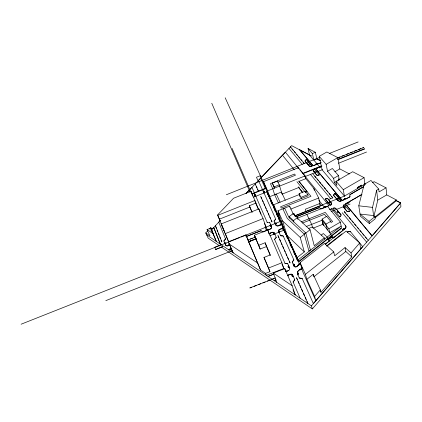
<?xml version="1.0" encoding="UTF-8"?>
<svg xmlns="http://www.w3.org/2000/svg" width="422" height="422" viewBox="0 0 422 422"><rect width="100%" height="100%" fill="white"/><g stroke="black" fill="none" stroke-linecap="round" stroke-linejoin="round"><path stroke-width="0.63" d="M332.958 208.521L333.232 208.262A2.358 1.899 -10.3 0 1 335.986 208.7M329.097 205.741L305.037 176.232L305.502 176.802L304.911 176.607M312.006 166.184L306.356 159.447L305.159 160.819A0.67 0.512 -14 0 0 305.132 161.278L308.867 165.74A2.669 2.047 -13.5 0 0 311.89 166.379L306.335 159.352M347.311 232.179L347.892 231.725A1.957 1.609 -7.7 0 1 350.619 231.842L362.73 246.696M369.329 223.539L369.034 221.418L360.061 214.065L373.618 215.563L374.958 216.639L375.227 218.781L369.329 223.539L360.388 216.196L358.779 205.809L364.144 184.403L370.97 180.447L378.745 189.056L379.067 191.91L386.051 187.853L386.752 194.906L396.311 199.933L396.379 200.735L375.042 217.81M373.945 216.275L377.764 200.118L376.614 190.285L378.745 189.056M373.591 215.684L372.521 207.387L376.614 190.285M345.412 204.185L346.879 203.077L348.182 203.23L348.973 202.771L349.247 201.705L361.886 194.384M349.532 211.311L347.549 211.411A0.723 0.58 -8.7 0 1 346.963 211.243L344.895 208.763L345.175 207.693L344.663 207.081L343.413 206.938A2.363 1.894 -9.1 0 1 344.141 204.675L349.696 211.053M332.969 208.442L333.211 208.173A2.363 1.899 -10.3 0 1 335.97 208.61L337.948 211.074L337.421 210.372L337.152 211.533L337.948 211.074L341.013 214.793A0.723 0.58 -9.4 0 1 341.002 215.31M302.247 278.673A0.738 0.638 -13.2 0 0 301.719 278.372L299.784 278.209A0.738 0.638 -13.5 0 1 299.256 277.913L297.61 274.205A3.819 3.302 -33.3 0 1 297.415 273.372A4.046 3.803 -35.4 0 1 297.404 272.76A3.893 3.344 -13.3 0 1 298.623 270.518L299.731 269.642L300.875 269.832L301.656 269.215L301.93 268.271M293.796 259.704A0.738 0.628 -14.7 0 1 293.696 260.189L292.43 261.608A0.733 0.622 -14.7 0 0 292.282 262.152L294.05 266.145A1.931 1.646 -14.3 0 0 296.835 266.509L297.937 265.638L298.359 264.23L299.135 263.623L300.438 263.671M283.515 229.241L283.959 228.951M325.209 199.11L330.447 205.277A1.867 1.493 -10.9 0 0 331.36 203.093L329.84 202.581L330.732 202.328L331.344 203.003A1.867 1.493 -10.9 0 1 330.442 205.182L325.188 199.015L327.266 198.572M349.938 196.473A0.712 0.564 -9 0 1 349.78 196.874L346.557 198.535L345.212 198.335C344.389 198.915 343.534 200.566 342.305 200.476L315.624 168.805L318.858 167.328L319.312 167.798L320.156 167.46L320.514 166.563L321.664 166.11M341.134 200.861L341.008 200.993A2.817 2.237 -9.9 0 1 337.79 200.265L338.138 199.295L337.632 198.688L336.25 198.424L333.675 195.349A0.707 0.559 -10.6 0 1 333.691 194.853L334.92 193.387L341.14 200.877L334.894 193.376M324.328 206.791L323.954 207.756L324.845 207.497L324.328 206.791L325.198 206.448L326.575 206.717L329.06 205.683M315.324 172.123L314.96 173.025L314.485 172.461L315.303 172.034L314.833 171.469L314.01 171.896L313.52 171.237L315.303 172.034L314.939 172.936L316.727 175.072A0.686 0.533 -12.7 0 0 317.27 175.225L319.259 174.924M321.063 162.713L313.082 165.704L315.64 164.78L316.004 163.894L316.838 163.557L318.146 163.778L321.042 162.618M304.315 175.346L303.508 174.302M311.969 166.184L311.869 166.284A2.669 2.047 -13.5 0 1 308.857 165.661L309.21 164.759L308.751 164.205L307.453 163.984L305.111 161.183A0.67 0.512 -14 0 1 305.138 160.724L306.309 159.337M298.096 167.93L298.006 168.151M297.927 274.891L298.486 273.772L298.148 273.008L297.426 272.844M294.276 264.293L293.411 264.726L293.053 263.898L294.276 264.293L294.609 265.048L294.087 266.208A1.931 1.646 -14.3 0 0 296.861 266.588L300.464 263.755M293.221 282.276A0.728 0.633 -14.5 0 1 293.343 281.643L294.582 280.24A0.738 0.638 -14.5 0 0 294.73 279.68L293.417 276.647L292.182 276.231L291.845 275.466L292.309 274.548A1.936 1.667 -15 0 0 290.283 274.284L287.841 275.334L288.142 276.014L288.711 274.901M288.368 267.49L289.286 267.226L289.587 267.896L288.368 267.49L288.036 266.741L288.601 265.638L289.613 267.981M275.445 219.408L274.268 220.685A0.691 0.564 -17.1 0 0 274.121 221.186L275.761 224.91A2.295 1.873 -16.7 0 0 278.531 225.738L279.691 225.279L280.234 224.251L281.089 223.913L282.455 224.182M283.262 228.75L283.811 227.716L282.977 228.144L283.262 228.75L282.408 229.088L281.237 228.735L279.739 229.325A1.846 1.519 -16.4 0 0 278.541 230.76A1.91 1.73 -35.9 0 0 278.668 231.483L279.29 232.875M283.32 236.251A0.696 0.575 -16.2 0 0 282.798 235.935L280.973 235.819A0.702 0.58 -16.4 0 1 280.482 235.555L279.264 232.786L279.812 231.752L279.501 231.056L278.541 230.76M274.701 239.675A0.696 0.575 -17.1 0 1 274.822 239.084L276.02 237.776A0.702 0.58 -17.1 0 0 276.167 237.259L274.965 234.484L273.804 234.126L273.498 233.429L273.952 232.575A1.846 1.519 -17.4 0 0 272.037 232.374L269.711 233.387L269.985 233.999L270.539 232.965M276.278 223.802L275.73 224.826L275.455 224.23L276.278 223.802L275.972 223.122L274.822 222.774L275.155 223.544L275.972 223.122M271.51 226.588A2.289 1.873 -17.8 0 1 270.196 229.04L269.036 229.499L267.886 229.146L267.036 229.478L266.482 230.507L270.222 229.125A2.289 1.873 -17.8 0 0 271.541 226.677M270.328 226.16L271.204 225.912L271.478 226.514L270.328 226.16L270.027 225.475L270.576 224.457L271.504 226.598M229.637 244.291L228.793 244.628L229.093 245.409L228.212 245.662A2.284 1.878 -23.3 0 1 225.406 244.76L225.965 243.726L225.691 243.035L224.578 242.687L225.443 244.844A2.284 1.878 -23.3 0 0 228.249 245.746L229.943 245.077M231.604 249.186L231.362 248.574L229.642 249.18L230.755 249.534L231.815 248.795M264.525 191.947C262.964 194.516 265.681 190.871 263.739 192.363L264.024 192.996M228.793 244.628L228.249 245.746M254.935 194.331L255.832 196.272L254.735 195.961L254.429 195.233L255.278 194.996L251.923 187.262L246.089 193.387M254.962 194.415L254.429 195.233M340.127 216.75L340.987 215.22A0.723 0.58 -9.4 0 0 340.997 214.703L338.455 211.691C335.606 212.567 341.493 212.292 337.642 212.06M334.572 193.561L333.712 194.943A0.707 0.559 -10.6 0 0 333.697 195.439L337.79 200.339M325.23 198.962L327.282 198.662A0.702 0.559 -11.3 0 1 327.847 198.825L331.238 202.94L329.84 202.581M341.092 200.919L341.023 201.083A2.812 2.237 -9.9 0 1 337.806 200.355M313.356 303.545L362.72 246.606M345.465 203.9L372.093 235.893L400.626 202.882L395.963 200.429M400.626 202.882L400.9 206.58L312.354 308.92L311.431 305.876L400.631 202.977L395.968 200.519M320.451 291.096L320.994 292.288L351.763 256.84L351.035 252.952L359.734 242.961L346.14 231.061L326.981 246.137M314.59 296.455L320.335 289.856L313.182 274.311L306.863 279.311L314.59 296.455L315.846 300.781L302.949 272.121L300.084 262.595L324.492 243.425L333.76 251.913L334.635 255.822L345.048 247.582L351.035 252.952M340.085 216.686L339.742 216.739M340.085 216.797L339.757 216.829L332.969 208.568M334.588 193.54L334.899 193.461M274.796 239L275.993 237.691A0.702 0.58 -17.1 0 0 276.141 237.175M219.577 245.868L208.183 238.124L205.73 232.949L207.84 230.734M209.528 228.967L210.794 227.637L216.344 241.479L210.567 228.165L207.049 229.563L209.977 235.814L205.73 232.949M211.053 230.206L213.701 227.421L220.157 243.673L213.701 227.421M225.475 238.857L218.738 222.136L220.084 220.722M211.09 230.291L220.59 220.31M246.042 193.561L291.655 145.627L311.272 155.95M224.805 232.385L217.578 214.962L233.545 198.256L251.032 191.261L258.443 208.932M300.269 263.808L299.52 264.499L299.135 263.623M302.073 267.801L301.319 268.498L301.656 269.215M369.034 221.418L374.958 216.639M374.942 217.024L396.311 199.933M345.048 247.582L345.818 251.486L313.873 276.785L313.182 274.311M306.863 279.311L305.38 274.321L333.76 251.913M325.225 244.19L328.738 241.431M325.246 244.28L345.101 228.677A2.896 2.368 -8.7 0 0 345.629 225.817L331.797 208.858M326.454 246.01L341.994 233.783M302.094 267.88L298.649 270.597A3.888 3.339 -13.3 0 0 297.61 274.205L298.486 273.772M347.28 232.306L347.907 231.815A1.957 1.609 -7.7 0 1 350.635 231.931M297.146 218.279L327.456 206.279L340.369 222.104L341.583 228.255L298.444 262.12L297.067 257.605L304.346 251.902L300.227 237.433L282.576 220.906L277.982 210.763L289.592 206.152L293.327 214.107M308.698 228.455L312.354 227.015L324.27 237.834L314.237 245.704L310.08 229.758L297.473 218.221M340.96 228.212L298.655 261.424L282.054 224.752M331.935 236.89L333.201 238.024L334.034 237.37L331.935 236.89L328.332 239.717L331.919 236.8L334.018 237.285L343.223 230.148L342.68 229.41L343.402 228.84L344.658 228.919L345.08 228.587A2.896 2.368 -8.7 0 0 345.613 225.728M343.418 228.93L343.946 229.579L344.674 229.009L343.418 228.93L342.68 229.41L342.495 230.723M321.226 235.138L323.299 233.514L327.224 237.058L327.704 239.147M304.278 234.163L305.792 232.986L288.975 217.441L284.797 208.415L283.009 209.122L287.276 218.401L304.278 234.163L308.941 251.137L310.402 249.988L305.792 232.986M300.227 237.433L310.08 229.758M293.891 221.988L293.496 220.611L297.431 217.567L293.095 213.611L289.181 216.628L289.587 218.01M349.247 201.705L348.477 202.254L348.973 202.771M344.663 207.081L343.888 207.629L343.566 207.197A2.263 2.052 -17.9 0 1 343.413 206.938M345.175 207.693L344.399 208.241L344.895 208.763M299.731 269.642L300.538 269.109L300.875 269.832M297.937 265.638L298.739 265.111L298.359 264.23M386.752 194.906L377.764 200.118M357.656 188.434L357.508 187.51L361.628 185.142L361.759 186.06L344.421 196.093L322.086 169.802L319.243 156.34L326.834 151.983L337.8 157.617L339.815 168.905L349.4 173.933M361.759 186.06L364.961 184.203L364.065 177.651L352.686 171.728L336.107 181.302L336.904 185.501L334.43 182.599L333.612 178.39L327.53 171.274L326.132 164.332L319.243 156.34M363.732 186.593L350.086 194.495A0.707 0.559 -9 0 0 349.833 194.969L349.954 196.568A0.712 0.564 -9 0 1 349.796 196.963L344.057 199.806L344.373 198.725L344.901 199.421L342.237 200.355L315.603 168.71M363.743 186.688L350.102 194.584A0.707 0.559 -9 0 0 349.849 195.064M372.462 182.663L374.156 181.676L386.051 187.853M345.481 203.99L361.902 194.479M323.574 225.649L322.06 219.108L326.749 216.386L330.737 221.344L330.99 222.515L332.62 221.571L325.204 212.377L301.255 221.845M327.356 230.011L326.016 224.082L330.737 221.344M285.974 234.426L285.33 232.364L297.832 260.116L341.166 226.123L329.746 232.744L328.865 228.787L340.369 222.104M334.841 171.775L339.815 168.905M333.612 178.39L338.497 175.573L332.367 168.489L327.53 171.274M334.43 182.599L337.12 181.043M338.196 180.421L339.272 179.798L338.497 175.573M344.421 196.093L343.271 189.673L364.065 177.651M326.132 164.332L337.8 157.617M357.518 187.521L361.628 185.142M225.691 243.035L224.889 243.462L223.94 241.083A0.686 0.559 -23.5 0 1 224.098 240.577L225.279 239.279A0.686 0.559 -23.4 0 0 225.438 238.773M225.965 243.726L225.163 244.153L225.406 244.76M308.751 164.205L307.939 164.633L307.453 163.984M309.21 164.759L308.403 165.187L308.846 165.646M318.146 163.778L317.328 164.205L316.838 163.557M308.055 148.502L312.364 153.545L313.815 160.07L316.811 158.867L315.398 152.326L308.055 148.502L309.542 155.038L319.697 166.996L320.514 166.563M269.036 229.499L268.213 229.921L267.886 229.146M282.249 224.261L281.427 224.689L281.089 223.913M337.632 198.688L336.777 199.126L336.25 198.424M278.641 231.404L279.501 231.056M279.812 231.752L278.979 232.179L279.264 232.786M338.138 199.295L337.283 199.733L337.774 200.25M326.575 206.717L325.721 207.155L325.198 206.448M294.609 265.048L293.744 265.48L294.076 266.229M287.06 271.098L285.842 270.687L286.195 271.531L288.279 270.618M297.415 273.372L298.148 273.008M344.389 198.82L345.228 198.424L346.573 198.63L345.739 199.031L345.212 198.335L346.573 198.63M283.711 229.12L283.98 229.009M346.879 203.077L347.686 202.713L348.182 203.23M312.364 153.545L315.398 152.326M261.36 177.477L260.532 175.626L256.455 177.266L258.343 181.523M226.34 194.753L319.686 157.348M329.45 153.434L358.125 141.945M268.751 196.895L263.523 181.666L298.423 167.687L305.132 175.879L305.818 178.67L313.878 188.534L318.694 198.013L320.546 206.115M272.359 183.095L274.474 188.085L272.359 183.095L277.491 181.038L279.269 184.831L281.901 193.635M337.932 157.791L340 156.963M342.068 156.135L344.136 155.307M346.204 154.478L348.277 153.65M350.344 152.822L352.417 151.994M354.491 151.166L356.564 150.337M358.637 149.509L360.71 148.676M362.788 147.848L363.796 147.442M337.178 158.134L363.822 147.494M251.559 193.867L266.219 188.006M302.859 173.352L321.179 166.031M337.663 159.437L364.534 148.692M318.858 167.328L315.624 168.805M252.309 193.941L266.361 188.323M321.954 166.094L303.012 173.664L301.487 171.838M337.837 159.743L364.713 148.992M274.11 186.893L279.269 184.831M299.789 194.342L273.598 204.765L274.616 207.951L269.568 196.763L267.675 190.85L305.132 175.879M253.59 197.164L267.632 191.556M304.874 176.676L322.582 169.607M338.455 163.261L366.539 152.041M305.818 178.67L299.008 181.386L307.095 191.435L305.27 192.163M217.736 215.347L255.004 200.471M278.383 202.908L274.627 194.7L276.299 194.03L280.076 202.238M269.568 196.763L281.427 192.031L285.267 200.239M252.034 212.282L249.339 205.73L255.927 203.103M219.393 219.16L249.813 207.028M282.06 194.173L299.193 187.342M225.29 233.582L228.677 241.959L221.139 223.95L258.871 208.927L263.054 218.607L266.029 227.157M299.947 196.763L299.124 193.64L305.206 191.213L307.923 194.6L308.218 195.792L280.63 206.759L281.252 208.115L310.945 196.314L298.649 181.033M301.255 198.562L300.944 197.375L307.923 194.6M225.079 233.693L263.054 218.607M298.444 262.12L280.261 221.798L277.866 214.218L279.084 213.738M290.663 209.138L318.694 198.013M228.36 241.859L233.071 252.81L228.36 241.859L245.905 234.885L260.559 269.996L265.586 273.393L266.335 275.339L283.837 268.476L281.896 262.774L267.722 229.932L254.36 235.223L260.137 249.054L266.498 246.543L265.132 242.755L258.718 245.287L254.36 235.223M328.48 199.59L332.826 197.865L312.855 173.864M292.947 214.144L294.171 213.659L294.619 215.241M319.934 203.441L305.275 209.254L305.829 211.39M222.716 246.68L215.589 249.502L214.766 247.25L220.87 244.829M21.1 324.217L239.949 237.496M241.136 237.022L281.833 220.896M294.466 215.89L344.727 195.972M280.261 221.798L281.469 221.318M295.389 215.806L322.624 205.013L324.576 207.424M246.052 236.584L260.606 230.818A0.686 0.564 -18.9 0 1 261.271 230.855L262.669 231.81A0.696 0.57 -18.6 0 0 263.254 231.884L263.861 231.641M294.741 215.684L296.365 216.65L318.779 207.772A0.696 0.559 -12 0 1 319.465 207.809L320.947 208.737A0.707 0.57 -11.7 0 0 321.553 208.8L321.706 208.742M246.084 236.668L260.638 230.903A0.686 0.564 -18.9 0 1 261.297 230.939M295.31 216.096L296.392 216.739L318.8 207.867A0.696 0.559 -12 0 1 319.486 207.898M222.689 246.617L215.589 249.502M264.272 231.478L266.103 230.755M321.854 208.684L322.614 208.384M322.914 208.262L323.822 207.904M282.482 224.272L278.557 225.823A2.295 1.873 -16.7 0 1 275.793 224.989M323.975 207.846L324.845 207.497M325.067 207.413L329.081 205.546M248.157 239.886L255.553 236.985L254.492 237.412M250.235 239.095L252.361 238.256M329.867 209.497L331.718 208.821M248.431 241.711L256.37 238.572M329.73 209.65L331.739 208.911M248.331 241.848L256.18 238.741M268.856 233.73L272.063 232.459A1.846 1.519 -17.4 0 1 274.384 233.176L274.996 234.574M283.784 227.827L279.765 229.415A1.846 1.519 -16.4 0 0 278.673 231.483M255.795 239.021L248.648 241.848L260.559 269.996M105.811 300.638L232.522 250.541M269.864 235.782L284.555 229.974M331.08 211.58L350.054 204.079M302.527 223.016L324.434 214.355L326.275 216.644M306.172 226.551L322.097 220.263L328.865 228.787M266.509 230.597L267.363 230.259L267.036 229.478M313.293 228.08L323.02 224.246L322.097 220.263M265.586 273.393L269.932 271.689L263.977 257.425L270.286 254.946L265.132 242.755M263.977 257.425L268.561 268.012L281.896 262.774M276.721 282.371L273.314 273.081L284.76 268.603L292.151 285.699L295.231 294.904L292.984 289.698M273.968 274.01L267.981 276.452L273.999 274.094M286.195 271.531L288.305 270.702A2.4 2.052 -15.6 0 0 289.65 268.065M249.919 287.894L275.645 277.876M249.945 287.957L251.786 287.245M254.007 286.369L256.233 285.509M258.459 284.628L260.685 283.763M262.911 282.888L265.143 282.023M267.369 281.142L269.605 280.277M271.831 279.396L274.068 278.531M275.951 279.892L274.205 280.667L276.025 279.955M287.841 275.334L290.31 274.369A1.936 1.667 -15 0 1 292.773 275.197L293.443 276.726M291.845 275.466L292.773 275.197A2.015 1.82 12 0 0 292.309 274.548M292.182 276.231L293.105 275.962L293.417 276.647M288.036 266.741L288.954 266.472L287.836 263.898A0.723 0.617 -15.6 0 0 287.324 263.613L285.441 263.465A0.723 0.617 -15.8 0 1 284.934 263.186L284.897 263.112M279.691 225.279L280.572 225.026L280.234 224.251M273.498 233.429L274.384 233.176A1.91 1.693 5.6 0 0 273.952 232.575M273.804 234.126L274.69 233.872L274.965 234.484M270.027 225.475L270.908 225.227L269.88 222.869A0.691 0.564 -17.7 0 0 269.4 222.616M281.237 228.735L282.123 228.481L282.408 229.088M315.64 164.78L316.495 164.543L316.004 163.894M254.735 195.961L255.553 195.634L267.137 222.283A0.691 0.559 -17.9 0 0 267.617 222.515L269.426 222.7A0.691 0.564 -17.7 0 1 269.906 222.953M319.095 175.119L317.291 175.315A0.686 0.533 -12.7 0 1 316.748 175.167L313.404 171.1A1.793 1.382 -13 0 1 314.295 169.053L319.306 174.866M349.479 211.322L347.564 211.501A0.723 0.58 -8.7 0 1 346.979 211.332L343.577 207.255A2.363 1.894 -9.1 0 1 344.157 204.77L344.436 204.786M358.779 205.809L372.521 207.387M318.003 167.571L319.312 167.798M304.932 176.702L305.338 176.776M274.147 221.27A0.691 0.564 -17.1 0 1 274.295 220.769L275.471 219.498A0.696 0.564 -17 0 0 275.624 218.997L263.143 191.002L264.246 191.308L264.557 192.036M254.703 195.871L255.832 196.272M313.113 165.804L299.631 149.741L311.204 155.834M316.416 158.572L320.467 160.703M364.255 183.744L365.41 184.351M316.437 158.667L320.493 160.803M314.538 169.185L314.343 169.143A1.793 1.382 -13 0 0 313.425 171.19M313.071 165.698L299.631 149.741M273.314 273.081L292.151 285.699M229.236 244.016L257.911 263.238M207.049 229.563L212.556 233.255M206.632 234.848L311.431 305.876M221.207 246.97L312.354 308.92M345.818 251.486L351.763 256.84M294.561 215.563L296.017 216.892M289.181 216.628L293.496 220.611M282.576 220.906L287.118 235.529L304.346 251.902M319.697 166.996L320.156 167.46M338.46 178.859L339.272 179.798M336.107 181.302L343.271 189.673M372.083 235.808L345.423 204.211M290.431 146.919L304.283 163.514M368.242 240.361L344.21 211.543L345.46 213.11M290.399 146.925L290.985 147.642M292.066 148.929L293.153 150.243M294.239 151.545L295.331 152.864M296.429 154.172L297.531 155.507M298.634 156.826L299.747 158.166M300.854 159.495L301.978 160.845M303.096 162.185L304.225 163.546M314.759 176.201L315.93 177.615M317.101 179.018L318.283 180.447M319.465 181.861L320.657 183.296M321.844 184.72L323.046 186.171M324.244 187.605L325.452 189.061M326.665 190.512L327.883 191.984M329.102 193.44L330.331 194.922M331.555 196.394L332.794 197.886M346.752 214.65L348.05 216.217M349.347 217.773L350.656 219.35M351.969 220.922L353.288 222.51M354.607 224.093L355.936 225.696M357.27 227.294L358.61 228.909M359.955 230.517L361.306 232.147M362.656 233.767L364.022 235.413M365.389 237.048L366.76 238.704M288.991 148.433L302.215 164.343M310.756 174.708L330.684 198.709M342.189 212.709L366.681 242.159M327.825 198.73L330.231 201.716C328.327 203.151 330.521 199.59 329.339 201.969L329.862 202.671M337.136 211.443L337.658 212.15M298.428 168.162L285.351 152.131L258.428 180.431L263.17 191.092L264.272 191.398L263.455 191.725L263.143 191.002M299.773 169.739L300.939 171.232M294.282 169.786L282.466 155.222M318.847 200.16L322.624 205.013M296.93 181.713L305.095 191.904M298.27 186.972L302.632 192.432M298.322 187.041L302.832 192.69M322.06 219.108L326.016 224.082M322.524 223.618L330.885 234.184L331.349 236.288M319.559 203.889L320.43 205.604M299.124 193.64L300.944 197.375M306.863 214.434L311.679 224.372L312.575 227.885M267.11 222.199L267.168 222.347A0.691 0.559 -17.9 0 0 267.648 222.6M210.567 228.165L213.453 234.437L210.794 227.637M263.523 181.666L267.675 190.85M300.084 262.595L305.38 274.321M273.598 204.765L277.866 214.218M225.195 97.783L266.62 189.615M268.244 193.213L269.331 195.613M277.723 214.223L279.617 218.422M280.699 220.822L283.41 226.825M287.118 235.529L297.067 257.605M279.781 220.321L268.223 194.653L267.379 192.031L280.762 221.882M283.004 227.479L297.79 260.311M265.38 188.66L260.648 178.147M266.825 191.878L280.182 221.55M283.779 230.011L284.053 230.649M270.634 201.088L272.253 204.681M273.329 207.081L273.867 208.278M274.406 209.476L275.213 211.274M276.563 214.265L277.639 216.665M278.177 217.863L278.984 219.656M284.106 231.04L284.913 232.838M286.258 235.835L287.34 238.23M290.03 244.222L291.111 246.617M293.802 252.604L294.614 254.403M295.959 257.399L297.035 259.794M313.382 303.624L302.221 278.589A0.738 0.638 -13.2 0 0 301.693 278.288L299.757 278.13A0.738 0.638 -13.5 0 1 299.235 277.829M297.658 274.311L297.953 274.97M255.241 183.908L255.648 184.841M256.333 186.392L257.03 187.969M257.721 189.536L258.417 191.124L255.173 183.934M261.086 197.174L261.798 198.794M262.505 200.397L263.222 202.027M263.935 203.647L264.657 205.292M265.38 206.922L266.108 208.579M266.831 210.225L267.564 211.891M268.297 213.548L269.036 215.231M269.774 216.897L270.518 218.591M271.262 220.273L272.011 221.983L260.627 196.235M278.103 235.803L278.879 237.57M279.654 239.332L280.44 241.115M281.221 242.887L282.012 244.681M282.798 246.469L283.595 248.278M284.391 250.082L285.193 251.908M285.995 253.722L286.807 255.563M287.614 257.394L288.426 259.25M289.244 261.097L290.067 262.969L277.913 235.476M296.576 277.75L297.431 279.686M298.285 281.622L299.145 283.573M300 285.52L300.87 287.493M301.735 289.455L302.611 291.444M303.487 293.427L304.368 295.432M305.248 297.431L306.135 299.451M307.026 301.466L307.896 303.439L296.502 277.776M274.669 239.585L284.961 263.265A0.723 0.617 -15.8 0 0 285.467 263.55L287.35 263.697A0.723 0.617 -15.6 0 1 287.862 263.982M217.578 214.962L220.115 220.806M221.139 223.95L223.892 230.285M232.116 148.486L251.074 192.474M254.972 201.516L258.348 209.349M264.325 223.206L267.442 230.438M281.986 264.183L284.064 269.004M211.781 103.279L249.935 192.026M264.99 227.041L266.546 230.665M249.339 205.73L252.055 212.155M266.498 246.543L270.344 255.648M220.12 243.589L220.389 244.222M215.42 225.744L221.861 241.869M215.753 226.683L216.417 228.355M217.077 230.016L217.747 231.704M218.411 233.377L219.087 235.075M219.751 236.763L220.432 238.472M221.107 240.171L221.793 241.896M245.905 234.885L248.727 242.049M258.718 245.287L260.137 249.054M268.561 268.012L269.932 271.689M251.032 191.261L252.741 196.119M258.871 208.927L260.706 214.176M267.722 229.932L268.075 230.955M268.255 231.467L268.782 232.991M268.956 233.498L269.13 234.004M284.76 268.603L285.757 271.536M300.137 298.169L293.195 282.197A0.733 0.633 -14.5 0 1 293.316 281.558L294.556 280.161A0.738 0.638 -14.5 0 0 294.704 279.596M277.982 210.763L284.138 230.417M274.627 194.7L272.781 188.761L270.449 183.67L294.524 174.038L295.463 175.193L277.85 182.241L277.491 181.038M289.592 206.152L289.946 207.387M297.431 217.567L297.953 219.451M320.335 289.856L320.994 292.288M298.423 167.687L298.655 168.605M305.206 191.213L305.507 192.411M324.27 237.834L324.576 239.137M313.878 188.534L314.306 190.359M359.734 242.961L360.731 249.006M364.144 184.403L364.318 185.654M373.618 215.563L373.739 216.465M228.745 249.882A2.289 1.899 -23.3 0 1 229.579 249.297M228.708 249.798A2.289 1.899 -23.3 0 1 229.542 249.212M263.222 231.794A0.696 0.57 -18.6 0 1 262.642 231.725M225.475 238.857A0.686 0.559 -23.4 0 1 225.316 239.364L224.135 240.656A0.686 0.559 -23.5 0 0 223.976 241.168M321.532 208.711A0.707 0.57 -11.7 0 1 320.926 208.647M292.309 262.236A0.733 0.622 -14.7 0 1 292.457 261.693L293.723 260.274A0.738 0.628 -14.7 0 0 293.823 259.788L283.294 236.167A0.696 0.575 -16.2 0 0 282.772 235.851L280.947 235.734A0.707 0.58 -16.4 0 1 280.451 235.471M329.593 240.862L328.759 241.516L328.311 239.633L329.593 240.862M230.517 248.917L229.642 249.18L230.755 249.534L230.517 248.917"/></g></svg>
